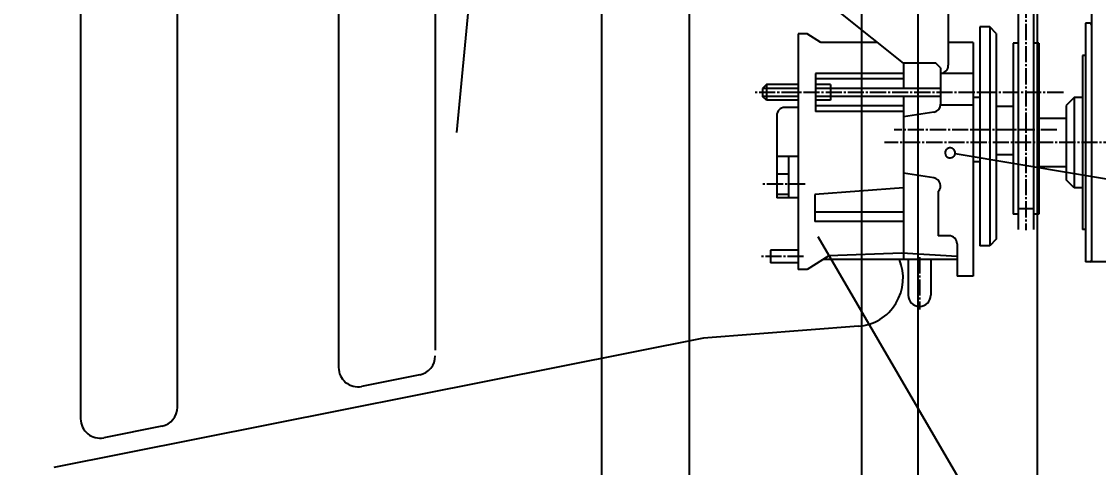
# Model space of a CAD drawing. Extents: x 332 to 10230, y 47 to 4650.
# Drawn here: x 1380 to 2049, y 3243 to 3519 of the extents above; entities that cross this region are included whole.
import ezdxf

# ---------------------------------------------------------------- set-up
doc = ezdxf.new("R2010")
doc.units = 0
doc.linetypes.add('GEN7', pattern=[13.75, 10, -1.25, 1.25, -1.25])
doc.layers.get('0').update_dxf_attribs({"linetype": 'CONTINUOUS'})
doc.layers.get('DEFPOINTS').update_dxf_attribs({"linetype": 'CONTINUOUS'})
for name, color, linetype in [('5', 3, 'CONTINUOUS'), ('LV-0', 7, 'CONTINUOUS'), ('LV-4', 3, 'CONTINUOUS'), ('LV-7', 4, 'GEN7')]:
    doc.layers.add(name, color=color, linetype=linetype)
doc.styles.get("Standard").update_dxf_attribs({"font": 'geniso.shx'})
doc.dimstyles.new('GEN-ISO', dxfattribs={"dimtxt": 3.5, "dimasz": 4, "dimexe": 1, "dimexo": 1, "dimgap": 0.6, "dimtad": 1, "dimtxsty": 'STANDARD', "dimcen": 0, "dimclrd": 256, "dimclre": 256, "dimclrt": 2, "dimazin": 3, "dimtp": 0.1, "dimtm": 0.1, "dimtfac": 0.71, "dimtdec": 3, "dimtmove": 0, "dimatfit": 3, "dimtzin": 0})

# ---------------------------------------------------------------- blocks, each defined once
blk = doc.blocks.new('*D94')
at = {"linetype": 'BYBLOCK'}
for p, q in [((1740.260601, 4007.154217), (1740.260601, 2966.508023)), ((772.104601, 3466.121217), (772.104601, 2966.508023)), ((792.104601, 2971.508023), (1720.260601, 2971.508023))]:
    blk.add_line(p, q, dxfattribs=at)
for points in [[(792.104601, 2974.841356), (792.104601, 2968.174689), (772.104601, 2971.508023)], [(1720.260601, 2974.841356), (1720.260601, 2968.174689), (1740.260601, 2971.508023)]]:
    blk.add_solid(points, dxfattribs=at)
at = {"layer": 'DEFPOINTS', "color": 0, "linetype": 'BYBLOCK'}
for p in [(1740.260601, 4012.154217), (772.104601, 3471.121217), (1740.260601, 2971.508023)]:
    blk.add_point(p, dxfattribs=at)
at = {"color": 2, "linetype": 'BYBLOCK', "insert": (1255.723187, 2983.259745), "char_height": 17.5, "attachment_point": 5}
blk.add_mtext('968.2', dxfattribs=at)
blk = doc.blocks.new('*D95')
at = {"linetype": 'BYBLOCK'}
for p, q in [((1794.604601, 3764.779217), (1794.604601, 2918.365117)), ((772.104601, 3466.121217), (772.104601, 2918.365117)), ((1774.604601, 2923.365117), (792.104601, 2923.365117))]:
    blk.add_line(p, q, dxfattribs=at)
for points in [[(792.104601, 2926.69845), (792.104601, 2920.031783), (772.104601, 2923.365117)], [(1774.604601, 2926.69845), (1774.604601, 2920.031783), (1794.604601, 2923.365117)]]:
    blk.add_solid(points, dxfattribs=at)
at = {"layer": 'DEFPOINTS', "color": 0, "linetype": 'BYBLOCK'}
for p in [(1794.604601, 3769.779217), (772.104601, 3471.121217), (772.104601, 2923.365117)]:
    blk.add_point(p, dxfattribs=at)
at = {"color": 2, "linetype": 'BYBLOCK', "insert": (1272.398, 2935.115117), "char_height": 17.5, "attachment_point": 5}
blk.add_mtext('1022.5', dxfattribs=at)
blk = doc.blocks.new('*D96')
at = {"linetype": 'BYBLOCK'}
for p, q in [((1901.604476, 3771.904096), (1901.604476, 2868.370564)), ((772.104601, 3466.121217), (772.104601, 2868.370564)), ((792.104601, 2873.370564), (1881.604476, 2873.370564))]:
    blk.add_line(p, q, dxfattribs=at)
for points in [[(792.104601, 2876.703897), (792.104601, 2870.03723), (772.104601, 2873.370564)], [(1881.604476, 2876.703897), (1881.604476, 2870.03723), (1901.604476, 2873.370564)]]:
    blk.add_solid(points, dxfattribs=at)
at = {"layer": 'DEFPOINTS', "color": 0, "linetype": 'BYBLOCK'}
for p in [(1901.604476, 3776.904096), (772.104601, 3471.121217), (1901.604476, 2873.370564)]:
    blk.add_point(p, dxfattribs=at)
at = {"color": 2, "linetype": 'BYBLOCK', "insert": (1335.391787, 2885.120564), "char_height": 17.5, "attachment_point": 5}
blk.add_mtext('1129.5', dxfattribs=at)
blk = doc.blocks.new('*D97')
at = {"linetype": 'BYBLOCK'}
for p, q in [((1936.604601, 3637.716217), (1936.604601, 2818.375992)), ((772.104601, 3466.121217), (772.104601, 2818.375992)), ((792.104601, 2823.375992), (1916.604601, 2823.375992))]:
    blk.add_line(p, q, dxfattribs=at)
for points in [[(792.104601, 2826.709326), (792.104601, 2820.042659), (772.104601, 2823.375992)], [(1916.604601, 2826.709326), (1916.604601, 2820.042659), (1936.604601, 2823.375992)]]:
    blk.add_solid(points, dxfattribs=at)
at = {"layer": 'DEFPOINTS', "color": 0, "linetype": 'BYBLOCK'}
for p in [(1936.604601, 3642.716217), (772.104601, 3471.121217), (1936.604601, 2823.375992)]:
    blk.add_point(p, dxfattribs=at)
at = {"color": 2, "linetype": 'BYBLOCK', "insert": (1346.508329, 2835.125992), "char_height": 17.5, "attachment_point": 5}
blk.add_mtext('1164.5', dxfattribs=at)
blk = doc.blocks.new('*D98')
at = {"linetype": 'BYBLOCK'}
for p, q in [((2010.604907, 3771.835106), (2010.604907, 2768.38144)), ((772.104601, 3466.121217), (772.104601, 2768.38144)), ((792.104601, 2773.38144), (1990.604907, 2773.38144))]:
    blk.add_line(p, q, dxfattribs=at)
for points in [[(792.104601, 2776.714773), (792.104601, 2770.048106), (772.104601, 2773.38144)], [(1990.604907, 2776.714773), (1990.604907, 2770.048106), (2010.604907, 2773.38144)]]:
    blk.add_solid(points, dxfattribs=at)
at = {"layer": 'DEFPOINTS', "color": 0, "linetype": 'BYBLOCK'}
for p in [(2010.604907, 3776.835106), (772.104601, 3471.121217), (2010.604907, 2773.38144)]:
    blk.add_point(p, dxfattribs=at)
at = {"color": 2, "linetype": 'BYBLOCK', "insert": (1374.299714, 2785.13144), "char_height": 17.5, "attachment_point": 5}
blk.add_mtext('1238.5', dxfattribs=at)

msp = doc.modelspace()

# ---------------------------------------------------------------- linework, layer by layer
at = {"layer": '5'}
msp.add_lwpolyline([(1959.61689, 3437.257542, 1), (1953.452569, 3438.288875, 1), (1959.61689, 3437.257542), (2644.725188, 3322.634174), (2731.726665, 3322.634174)], format="xyb", dxfattribs=at)
msp.add_lwpolyline([(1874.565482, 3385.808445), (2144.640773, 2922.456419), (2389.225627, 2922.456419)], dxfattribs=at)
at = {"layer": 'LV-0'}
for p, q in [((2044.354601, 3862.621217), (2044.354601, 3370.121217)), ((1998.830601, 3765.618217), (1998.830601, 3390.211217)), ((2008.378601, 3764.381217), (2008.378601, 3390.211217)), ((1662.171601, 3576.101217), (1650.263601, 3450.302217)), ((1955.430601, 3549.491217), (1955.430601, 3492.039217)), ((1927.603601, 3493.427217), (1888.771601, 3524.280217)), ((1981.279601, 3515.813217), (1974.896601, 3515.813217)), ((1974.896601, 3515.813217), (1974.896601, 3380.189217)), ((1981.279601, 3515.813217), (1981.279601, 3380.189217)), ((1985.108601, 3511.813217), (1981.279601, 3515.813217)), ((2040.604601, 3518.121217), (2040.604601, 3370.121217)), ((2043.354601, 3518.121217), (2040.604601, 3518.121217)), ((1867.840601, 3511.606217), (1862.239601, 3511.606217)), ((1862.239601, 3511.606217), (1862.239601, 3365.359217)), ((1876.430601, 3506.237217), (1867.840601, 3511.606217)), ((1985.108601, 3511.813217), (1985.108601, 3384.189217)), ((1911.480601, 3506.237217), (1876.430601, 3506.237217)), ((1970.748601, 3506.237217), (1955.430601, 3506.237217)), ((1970.748601, 3506.237217), (1970.748601, 3361.359217)), ((1995.604601, 3505.732217), (1995.604601, 3399.786217)), ((1998.830601, 3505.732217), (1995.604601, 3505.732217)), ((2011.604601, 3505.732217), (2008.378601, 3505.732217)), ((2011.604601, 3505.732217), (2011.604601, 3399.786217)), ((2038.604601, 3498.121217), (2038.604601, 3390.121217)), ((2040.604601, 3498.121217), (2038.604601, 3498.121217)), ((1927.587601, 3493.427217), (1927.587601, 3477.704217)), ((1947.679601, 3493.427217), (1927.603601, 3493.427217)), ((1950.679601, 3490.427217), (1947.679601, 3493.427217)), ((1950.679601, 3490.427217), (1950.679601, 3467.858217)), ((1873.048601, 3487.039217), (1873.048601, 3463.455217)), ((1927.587601, 3487.039217), (1873.048601, 3487.039217)), ((1927.587601, 3483.600217), (1873.048601, 3483.600217)), ((1970.748601, 3487.045217), (1950.679601, 3487.045217)), ((1842.586601, 3480.160217), (1840.129601, 3477.704217)), ((1840.129601, 3477.704217), (1840.129601, 3472.790217)), ((1842.586601, 3480.160217), (1842.586601, 3475.247217)), ((1862.239601, 3480.160217), (1842.586601, 3480.160217)), ((1842.586601, 3475.247217), (1842.586601, 3470.334217)), ((1882.384601, 3480.160217), (1873.048601, 3480.160217)), ((1882.384601, 3480.160217), (1882.384601, 3475.247217)), ((1950.679601, 3477.704217), (1882.384601, 3477.704217)), ((1882.384601, 3475.247217), (1882.384601, 3470.334217)), ((1842.586601, 3470.334217), (1840.129601, 3472.790217)), ((1842.586601, 3470.334217), (1840.129601, 3472.790217)), ((1862.239601, 3470.334217), (1842.586601, 3470.334217)), ((1882.384601, 3470.334217), (1873.048601, 3470.334217)), ((1950.679601, 3472.790217), (1882.384601, 3472.790217)), ((1927.587601, 3472.790217), (1927.587601, 3371.576217)), ((1974.896601, 3472.048217), (1970.748601, 3472.048217)), ((2033.604601, 3472.121217), (2028.604601, 3467.121217)), ((2033.604601, 3472.121217), (2033.604601, 3416.121217)), ((2038.604601, 3472.121217), (2033.604601, 3472.121217)), ((1862.239601, 3465.912217), (1853.973601, 3465.912217)), ((1927.587601, 3466.894217), (1873.048601, 3466.894217)), ((1927.587601, 3463.455217), (1873.048601, 3463.455217)), ((1946.439601, 3462.916217), (1927.587601, 3460.016217)), ((1970.748601, 3467.386217), (1950.679601, 3467.386217)), ((1995.604601, 3466.481217), (1985.108601, 3466.481217)), ((2028.604601, 3467.121217), (2028.604601, 3421.121217)), ((1848.973601, 3460.912217), (1848.973601, 3409.900217)), ((2028.604601, 3459.121217), (2011.604601, 3459.121217)), ((1862.239601, 3435.449217), (1848.973601, 3435.449217)), ((1856.343601, 3435.449217), (1856.343601, 3409.900217)), ((1995.604601, 3436.484217), (1985.108601, 3436.484217)), ((1974.896601, 3432.194217), (1970.748601, 3432.194217)), ((2028.604601, 3429.121217), (2011.604601, 3429.121217)), ((1856.343601, 3424.605217), (1848.973601, 3424.605217)), ((1946.439601, 3422.174217), (1927.587601, 3425.075217)), ((2033.604601, 3416.121217), (2028.604601, 3421.121217)), ((1927.587601, 3416.012217), (1872.557601, 3411.985217)), ((2038.604601, 3416.121217), (2033.604601, 3416.121217)), ((1856.343601, 3411.900217), (1848.973601, 3411.900217)), ((1862.239601, 3409.900217), (1848.973601, 3409.900217)), ((1872.557601, 3411.985217), (1872.557601, 3395.160217)), ((1949.205601, 3413.688217), (1949.205601, 3386.316217)), ((1927.587601, 3401.056217), (1872.557601, 3401.056217)), ((2008.378601, 3402.978217), (1998.830601, 3402.978217)), ((1927.587601, 3395.160217), (1872.557601, 3395.160217)), ((1998.830601, 3399.786217), (1995.604601, 3399.786217)), ((2011.604601, 3399.786217), (2008.378601, 3399.786217)), ((2040.604601, 3390.121217), (2038.604601, 3390.121217)), ((1955.855601, 3386.316217), (1949.205601, 3386.316217)), ((1960.855601, 3381.316217), (1960.855601, 3361.359217)), ((1985.108601, 3384.189217), (1981.279601, 3380.189217)), ((1845.042601, 3377.472217), (1845.042601, 3369.611217)), ((1862.239601, 3377.472217), (1845.042601, 3377.472217)), ((1926.604601, 3375.507217), (1881.370601, 3373.816217)), ((1960.855601, 3373.399217), (1926.604601, 3375.507217)), ((1981.279601, 3380.189217), (1974.896601, 3380.189217)), ((1862.239601, 3369.611217), (1845.042601, 3369.611217)), ((1881.370601, 3373.816217), (1867.840601, 3365.359217)), ((1960.855601, 3371.576217), (1877.787601, 3371.576217)), ((1930.604601, 3371.576217), (1930.604601, 3349.532217)), ((1944.604601, 3371.576217), (1944.604601, 3349.532217)), ((2043.354601, 3370.121217), (2040.604601, 3370.121217)), ((2056.854601, 3370.121217), (2044.354601, 3370.121217)), ((1867.840601, 3365.359217), (1862.239601, 3365.359217)), ((1970.748601, 3361.359217), (1960.855601, 3361.359217)), ((1899.611601, 3330.190217), (1803.533601, 3322.914217)), ((1803.533601, 3322.914217), (1400.458601, 3242.658217))]:
    msp.add_line(p, q, dxfattribs=at)
for centre, radius, start, end in [((2043.354601, 3517.121217), 1, 0, 90), ((1950.430601, 3492.039217), 5, 272.85, 0), ((1945.679601, 3467.858217), 5, 278.746, 0), ((1853.973601, 3460.912217), 5, 90, 180), ((1945.679601, 3417.233217), 5, 314.846, 81.254), ((1955.855601, 3381.316217), 5, 0, 90), ((1897.346601, 3360.105217), 30, 274.331, 22.481), ((2043.354601, 3371.121217), 1, 270, 0), ((1937.604601, 3349.532217), 7, 180, 0)]:
    msp.add_arc(centre, radius, start, end, dxfattribs=at)
at = {"layer": 'LV-4'}
for p, q in [((1417.104601, 3607.688217), (1417.104601, 3272.833217)), ((1577.104601, 3607.688217), (1577.104601, 3304.690217)), ((1637.104601, 3607.688217), (1637.104601, 3315.440717)), ((1477.104601, 3280.001217), (1477.104601, 3583.853217)), ((1862.239601, 3477.704217), (1840.129601, 3477.704217)), ((1882.384601, 3477.704217), (1873.048601, 3477.704217)), ((1862.239601, 3472.790217), (1840.129601, 3472.790217)), ((1882.384601, 3472.790217), (1873.048601, 3472.790217)), ((1627.447601, 3300.089217), (1591.447601, 3292.921217)), ((1467.447601, 3268.232217), (1431.447601, 3261.064217))]:
    msp.add_line(p, q, dxfattribs=at)
for centre, start, end in [((1625.104257, 3311.85819), 281.261, 0), ((1589.104601, 3304.690217), 180, 281.261), ((1465.104601, 3280.001217), 281.261, 0), ((1429.104601, 3272.833217), 180, 281.261)]:
    msp.add_arc(centre, 12, start, end, dxfattribs=at)
at = {"layer": 'LV-7'}
for p, q in [((2003.604601, 3998.947217), (2003.604601, 3389.768217)), ((2026.835601, 3475.247217), (1835.216601, 3475.247217)), ((2022.763601, 3452.121217), (1921.923601, 3452.121217)), ((2089.266601, 3444.121217), (1915.788601, 3444.121217)), ((1866.661601, 3418.252217), (1840.129601, 3418.252217)), ((1865.678601, 3373.541217), (1838.655601, 3373.541217)), ((1937.604601, 3373.037217), (1937.604601, 3340.710217))]:
    msp.add_line(p, q, dxfattribs=at)

# ---------------------------------------------------------------- dimensions: what is measured, and where the dimension line sits
at = {"layer": '5'}
for base, p1, p2, override, picture, middle in [((1740.260601, 2971.508023), (772.104601, 3471.121217), (1740.260601, 4012.154217), {"dimscale": 5, "dimdec": 1, "dimpost": '<>'}, '*D94', (1255.723187, 2971.508023)), ((1901.604476, 2873.370564), (772.104601, 3471.121217), (1901.604476, 3776.904096), {"dimscale": 5, "dimpost": '<>'}, '*D96', (1335.391787, 2873.370564)), ((2010.604907, 2773.38144), (772.104601, 3471.121217), (2010.604907, 3776.835106), {"dimscale": 5, "dimpost": '<>'}, '*D98', (1374.299714, 2773.38144)), ((772.104601, 2923.365117), (1794.604601, 3769.779217), (772.104601, 3471.121217), {"dimscale": 5, "dimpost": '<>'}, '*D95', (1272.398, 2923.365117)), ((1936.604601, 2823.375992), (772.104601, 3471.121217), (1936.604601, 3642.716217), {"dimscale": 5, "dimpost": '<>'}, '*D97', (1346.508329, 2823.375992))]:
    dim = msp.add_linear_dim(base=base, p1=p1, p2=p2, dimstyle='GEN-ISO', override=override, dxfattribs=at)
    dim.commit()
    dim.dimension.update_dxf_attribs({"geometry": picture, "text_midpoint": middle, "dimtype": 160})

doc.saveas('drawing.dxf')
